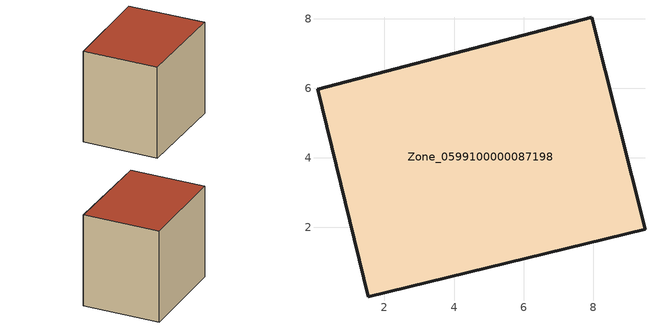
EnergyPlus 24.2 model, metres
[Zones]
Zone_0599100000087198
 floor ground (C_G): 1.53,0.01 0.08,5.97 7.96,8.04 9.49,1.94 z0
 wall outside (C_F): 7.96,8.04 0.08,5.97 1.53,0.01 9.49,1.94 7.96,8.04 z0:7.63
 roof outside (C_R): 0.08,5.97 1.53,0.01 9.49,1.94 7.96,8.04 z7.63
[BUILDING]
Pand.0599100000087198: North Axis=0; Terrain=City; Loads Convergence Tolerance Value=0.04; Temperature Convergence Tolerance Value=0.4; Solar Distribution=FullExterior; Maximum Number of Warmup Days=25; Minimum Number of Warmup Days=1
[Site:Location]
Rotterdam.The.Hague.AP_ZH_NLD Design_Conditions: Latitude=51.96; Longitude=4.45; Time Zone=1; Elevation=-4.5
[SITE:GROUNDTEMPERATURE:BUILDINGSURFACE]
18, 18, 18, 18, 18, 18, 18, 18, 18, 18, 18, 18
[MATERIAL] Thermal Absorptance=0.9; Solar Absorptance=0.7; Visible Absorptance=0.7
Name | Roughness | Thickness | Conductivity | Density | Specific Heat
G.TI.1946-1964 | MediumSmooth | 0.15 | 1 | 540 | 1210
F.TI.1946-1964 | Rough | 0.3 | 0.857143 | 1920 | 840
R.TI.1946-1964 | MediumRough | 0.2 | 0.277778 | 1500 | 1000
[CONSTRUCTION]
C_G: G.TI.1946-1964
C_F: F.TI.1946-1964
C_R: R.TI.1946-1964
[ZONE]
Zone_0599100000087198: Type=1; Multiplier=1; Ceiling Height=Autocalculate; Volume=Autocalculate; Floor Area=autocalculate; Part of Total Floor Area=Yes
[ZONEINFILTRATION:DESIGNFLOWRATE]
Infil_Zone_0599100000087198: Zone or ZoneList or Space or SpaceList=Zone_0599100000087198; Schedule=AlwaysOn; Design Flow Rate Calculation Method=Flow/Area; Flow Rate per Floor Area=0.003; Constant Term Coefficient=1; Temperature Term Coefficient=0; Velocity Term Coefficient=0; Velocity Squared Term Coefficient=0
[HVACTEMPLATE:ZONE:IDEALLOADSAIRSYSTEM]
Zone_0599100000087198: Maximum Heating Supply Air Temperature=50; Minimum Cooling Supply Air Temperature=13; Maximum Heating Supply Air Humidity Ratio=0.0156; Minimum Cooling Supply Air Humidity Ratio=0.0077; Heating Limit=NoLimit; Cooling Limit=NoLimit; Dehumidification Control Type=ConstantSensibleHeatRatio; Cooling Sensible Heat Ratio=0.7; Dehumidification Setpoint=60; Humidification Control Type=None; Humidification Setpoint=30; Outdoor Air Method=None; Outdoor Air Flow Rate per Person=0.00944; Outdoor Air Flow Rate per Zone Floor Area=0; Outdoor Air Flow Rate per Zone=0; Demand Controlled Ventilation Type=None; Outdoor Air Economizer Type=NoEconomizer; Heat Recovery Type=None; Sensible Heat Recovery Effectiveness=0.7; Latent Heat Recovery Effectiveness=0.65
[ZONECONTROL:THERMOSTAT]
ThermostatControl_Zone_0599100000087198: Zone or ZoneList=Zone_0599100000087198; Control Type Schedule=DualSetpointControlType; Control 1=Thermostat_Zone_0599100000087198; Temperature Difference Between Cutout And Setpoint=0
[THERMOSTATSETPOINT:DUALSETPOINT]
Thermostat_Zone_0599100000087198: Heating Setpoint Temperature Schedule=HeatingSetpoint_Zone_0599100000087198; Cooling Setpoint Temperature Schedule=CoolingSetpoint_Zone_0599100000087198
[SCHEDULE:COMPACT]
HeatingSetpoint_Zone_0599100000087198: Through: 12/31, For: AllDays, Until: 24:00, 21
CoolingSetpoint_Zone_0599100000087198: Through: 12/31, For: AllDays, Until: 24:00, 24
DualSetpointControlType: Through: 12/31, For: AllDays, Until: 24:00, 4
AlwaysOn: Through: 12/31, For: AllDays, Until: 24:00, 1
